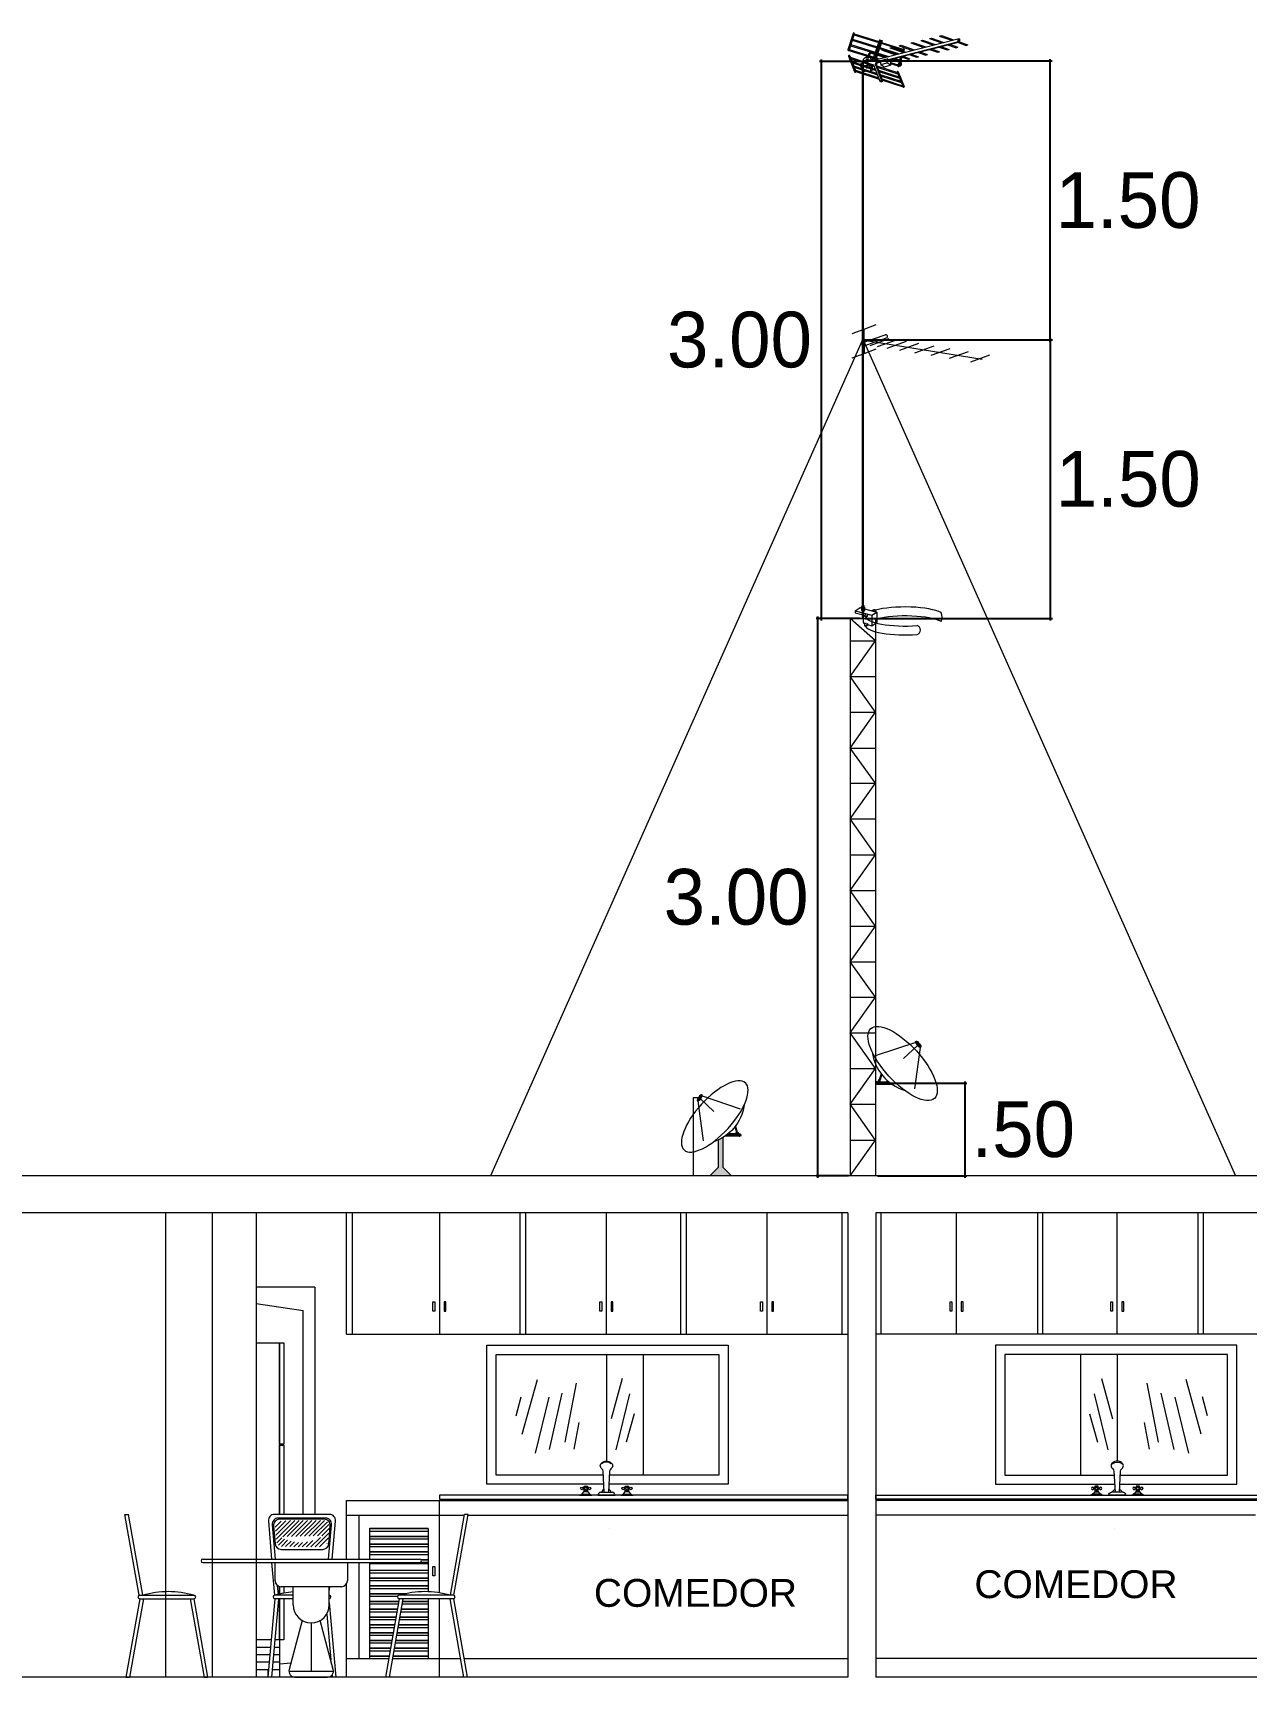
# Model space of a CAD drawing. Header units: metres. Extents: x -2 to 3328848, y -2 to 2725060.
# Drawn here: x 1663798.2 to 1663863.6, y 1363158.7 to 1363247.3 of the extents above; entities that cross this region are included whole.
import ezdxf

# ---------------------------------------------------------------- set-up
doc = ezdxf.new("R2010")
doc.units = ezdxf.units.M
doc.linetypes.add('0', pattern=[0])
doc.layers.get('0').update_dxf_attribs({"color": 253, "lineweight": 0})
doc.layers.get('Defpoints').update_dxf_attribs({"color": 253, "lineweight": 0})
for name, color, linetype, lineweight in [('ICT_EXTERNA', 3, 'Continuous', 0), ('ICT_SUPERIOR', 30, 'Continuous', 0), ('ICT_TEXTS', 210, 'Continuous', 0), ('muebles', 253, 'Continuous', 0), ('NOITHAT', 253, 'Continuous', 0), ('PUERTAS', 253, 'Continuous', 0)]:
    doc.layers.add(name, color=color, linetype=linetype, lineweight=lineweight)
doc.styles.get("Standard").update_dxf_attribs({"font": 'arial.ttf'})
doc.styles.add('style2', font='GOTHIC.TTF')
doc.dimstyles.new('COTA', dxfattribs={"dimscale": 0, "dimtxt": 0.535, "dimasz": 0.1035, "dimexe": 0.1, "dimexo": 0.1, "dimgap": 0.1275, "dimtad": 2, "dimtih": 1, "dimtoh": 1, "dimlfac": 0.1, "dimzin": 4, "dimdsep": 46, "dimtxsty": 'style2', "dimblk1": 'ARCHTICK', "dimblk2": 'ARCHTICK', "dimsah": 1, "dimcen": 0.1, "dimdle": 0.1, "dimclrd": 3, "dimclre": 3, "dimclrt": 3, "dimadec": 0, "dimazin": 0, "dimtfac": 0.2, "dimtofl": 0, "dimtmove": 2, "dimatfit": 3, "dimldrblk": 'ARCHTICK', "dimfxl": 1, "dimtolj": 1, "dimtzin": 0, "dimarcsym": 0})

# ---------------------------------------------------------------- blocks, each defined once
blk = doc.blocks.new('A$C19362E76')
at = {"layer": 'muebles'}
for p, q in [((1350, 2500), (1350, 1846.7)), ((2249.3, 1846.7), (2249.3, 2500)), ((2649.3, 1846.7), (2649.3, 2500)), ((2679.3, 2500), (2679.3, 1846.7)), ((3115, 1846.7), (3115, 2500)), ((3520, 1846.7), (3520, 2500)), ((850, 1846.7), (1814.3, 1846.7)), ((880, 1846.7), (1784.3, 1846.7)), ((1814.3, 1846.7), (2679.3, 1846.7)), ((2679.3, 1846.7), (3550, 1846.7)), ((850, 951.7), (3550, 951.7)), ((850, 635.8), (850, 951.7)), ((1350, 454.4), (1350, 951.7)), ((850, 871.7), (1484.7, 871.7)), ((915, 871.7), (915, 635.8)), ((975, 801.8), (1290, 801.8)), ((975, 800.1), (1290, 800.1)), ((1504.5, 871.7), (3550, 871.7)), ((2263.7, 800), (2263.7, 800)), ((975, 786.9), (1290, 786.9)), ((975, 759.8), (1290, 759.8)), ((975, 758.1), (1290, 758.1)), ((975, 744.9), (1290, 744.9)), ((975, 717.8), (1290, 717.8)), ((975, 716.1), (1290, 716.1)), ((975, 702.9), (1290, 702.9)), ((975, 675.8), (1290, 675.8)), ((975, 674.1), (1290, 674.1)), ((975, 660.9), (1290, 660.9)), ((1249.3, 633.8), (1290, 633.8)), ((1251.1, 632.1), (1290, 632.1)), ((915, 616.3), (915, 100)), ((975, 611.7), (1290, 611.7)), ((975, 576.9), (1290, 576.9)), ((975, 575.2), (1290, 575.2)), ((975, 562.1), (1290, 562.1)), ((975, 534.9), (1290, 534.9)), ((975, 533.2), (1290, 533.2)), ((1250, 618.9), (1290, 618.9)), ((850, 0), (850, 503.1)), ((975, 520.1), (1290, 520.1)), ((975, 492.9), (1290, 492.9)), ((975, 491.2), (1290, 491.2)), ((975, 478.1), (1290, 478.1)), ((975, 450.9), (1173.2, 450.9)), ((975, 449.2), (1164.8, 449.2)), ((975, 436.1), (1124.6, 436.1)), ((975, 408.9), (1130.9, 408.9)), ((975, 407.2), (1130.6, 407.2)), ((975, 394.1), (1128.3, 394.1)), ((975, 366.9), (1123.5, 366.9)), ((975, 365.2), (1123.2, 365.2)), ((1143, 365.2), (1290, 365.2)), ((1143.3, 366.9), (1290, 366.9)), ((1148.1, 394.1), (1290, 394.1)), ((1150.4, 407.2), (1290, 407.2)), ((1150.7, 408.9), (1290, 408.9)), ((1350, 0), (1350, 421.7)), ((975, 352.1), (1120.9, 352.1)), ((975, 324.9), (1116.1, 324.9)), ((975, 323.2), (1115.8, 323.2)), ((975, 310.1), (1113.5, 310.1)), ((975, 282.9), (1108.7, 282.9)), ((975, 281.2), (1108.4, 281.2)), ((975, 268.1), (1106.1, 268.1)), ((1125.9, 268.1), (1290, 268.1)), ((1128.2, 281.2), (1290, 281.2)), ((1128.5, 282.9), (1290, 282.9)), ((1133.3, 310.1), (1290, 310.1)), ((1135.6, 323.2), (1290, 323.2)), ((1135.9, 324.9), (1290, 324.9)), ((1140.7, 352.1), (1290, 352.1)), ((975, 240.9), (1101.3, 240.9)), ((975, 239.2), (1101, 239.2)), ((975, 226.1), (1098.7, 226.1)), ((975, 198.9), (1093.9, 198.9)), ((975, 197.2), (1093.6, 197.2)), ((975, 184.1), (1091.3, 184.1)), ((1111.1, 184.1), (1290, 184.1)), ((1113.4, 197.2), (1290, 197.2)), ((1113.7, 198.9), (1290, 198.9)), ((1118.5, 226.1), (1290, 226.1)), ((1120.8, 239.2), (1290, 239.2)), ((1121.1, 240.9), (1290, 240.9)), ((850, 100), (1076.5, 100)), ((915, 100), (1076.5, 100)), ((975, 156.9), (1086.5, 156.9)), ((975, 155.2), (1086.2, 155.2)), ((975, 142.1), (1083.9, 142.1)), ((975, 114.9), (1079.1, 114.9)), ((975, 113.2), (1078.8, 113.2)), ((975, 100.1), (1076.5, 100.1)), ((1096.2, 100.1), (1290, 100.1)), ((1096.2, 100), (1462.1, 100)), ((1096.2, 100), (1462.1, 100)), ((1098.6, 113.2), (1290, 113.2)), ((1098.9, 114.9), (1290, 114.9)), ((1103.7, 142.1), (1290, 142.1)), ((1106, 155.2), (1290, 155.2)), ((1106.3, 156.9), (1290, 156.9)), ((1481.9, 100), (1815, 100)), ((1481.9, 100), (1785, 100)), ((1815, 100), (3550, 100))]:
    blk.add_line(p, q, dxfattribs=at)
for points in [[(850, 1846.7), (850, 2500)], [(850, 1846.7), (850, 2500)], [(880, 2500), (880, 1846.7)], [(1784.3, 1846.7), (1784.3, 2500)], [(1814.3, 2500), (1814.3, 1846.7)], [(975, 635.8), (975, 801.8)], [(1290, 800.1), (1290, 460.3)], [(975, 632.1), (975, 633.8)], [(975, 100.1), (975, 616.3)], [(1290, 421.7), (1290, 100.1)], [(975, 270.2), (975, 258.6)], [(1290, 161.7), (1290, 150.1)]]:
    blk.add_lwpolyline(points, dxfattribs=at)
for points in [[(1315, 1971.1), (1315, 2021.1), (1325, 2021.1), (1325, 1971.1)], [(1385, 1971.1), (1385, 2021.1), (1375, 2021.1), (1375, 1971.1)], [(2214.3, 1971.1), (2214.3, 2021.1), (2224.3, 2021.1), (2224.3, 1971.1)], [(2284.3, 1971.1), (2284.3, 2021.1), (2274.3, 2021.1), (2274.3, 1971.1)], [(3080, 1971.1), (3080, 2021.1), (3090, 2021.1), (3090, 1971.1)], [(3150, 1971.1), (3150, 2021.1), (3140, 2021.1), (3140, 1971.1)], [(1350, 958.9), (3550, 958.9), (3550, 980.2), (1350, 980.2)], [(1315, 545.2), (1315, 595.2), (1325, 595.2), (1325, 545.2)]]:
    blk.add_lwpolyline(points, close=True, dxfattribs=at)
blk = doc.blocks.new('MBVOI')
at = {"color": 0, "linetype": 'ByBlock'}
for p, q in [((-120, 0), (-65, 0)), ((-110.2, 5), (-74.8, 5)), ((-100, 32.5), (-105, 32.5)), ((-100, 27.5), (-105, 27.5)), ((-82.9, 15), (-102, 15)), ((-85, 32.5), (-80, 32.5)), ((-85, 27.5), (-80, 27.5)), ((-39, 0), (39, 0)), ((-26, 13), (26, 13)), ((65, 0), (120, 0)), ((74.8, 5), (110.2, 5)), ((85, 32.5), (80, 32.5)), ((85, 27.5), (80, 27.5)), ((102.1, 15), (83, 15)), ((100, 32.5), (105, 32.5)), ((100, 27.5), (105, 27.5))]:
    blk.add_line(p, q, dxfattribs=at)
blk.add_lwpolyline([(-10, 13), (-14.7, 107.9, 0.144294), (-19.8, 118.2, -0.095047), (-25.2, 124.5, -0.130978), (-27.3, 132.3, -0.130978), (-25.2, 140.1, -0.106552), (-19, 147, -0.083871), (-10.5, 151.2, -0.072763), (0, 152.7, -0.072763), (10.5, 151.2, -0.083871), (19, 147, -0.106552), (25.2, 140.1, -0.130978), (27.3, 132.3, -0.130978), (25.2, 124.5, -0.095047), (19.8, 118.2, 0.144294), (14.7, 107.9), (10, 13)], format="xyb", dxfattribs=at)
for points in [[(-100, 20), (-100, 40), (-85, 40), (-85, 20)], [(85, 20), (85, 40), (100, 40), (100, 20)]]:
    blk.add_lwpolyline(points, close=True, dxfattribs=at)
for centre in [(-110, 30), (-92.5, 30), (-75, 30), (75, 30), (92.5, 30), (110, 30)]:
    blk.add_circle(centre, 5.59, dxfattribs=at)
for centre, radius, start, end in [((-0.3, 111.2), 36.3, 54.47341, 125.52659), ((-127.5, 27.5), 28.5, 285.2551, 344.7449), ((-57.5, 27.5), 28.5, 195.25512, 254.74488), ((-20.7, -5.3), 19.1, 106.1502, 163.8498), ((-6.3, 13.4), 13.7, 108.53952, 181.76494), ((6.3, 13.4), 13.7, 358.23506, 71.46048), ((20.7, -5.3), 19.1, 16.1502, 73.8498), ((57.5, 27.5), 28.5, 285.2551, 344.7449), ((127.5, 27.5), 28.5, 195.25512, 254.74488)]:
    blk.add_arc(centre, radius, start, end, dxfattribs=at)
blk = doc.blocks.new('12')
at = {"color": 0}
for p, q in [((195.106, 174.494), (195.137, 174.494)), ((195.224, 173.823), (195.106, 174.494)), ((195.255, 173.824), (195.137, 174.494)), ((196.806, 174.494), (196.348, 174.494)), ((196.773, 174.464), (196.38, 174.464)), ((197.809, 173.824), (197.927, 174.494)), ((197.839, 173.823), (197.958, 174.494)), ((197.958, 174.494), (197.927, 174.494)), ((196.298, 174.439), (196.325, 174.124)), ((196.331, 174.409), (196.355, 174.124)), ((196.337, 174.339), (196.347, 174.339)), ((196.341, 174.399), (196.355, 174.249)), ((196.355, 174.389), (196.404, 174.438)), ((196.357, 174.356), (196.443, 174.441)), ((196.36, 174.323), (196.481, 174.444)), ((196.362, 174.29), (196.518, 174.445)), ((196.762, 174.454), (196.391, 174.454)), ((196.417, 174.309), (196.553, 174.445)), ((196.453, 174.31), (196.588, 174.445)), ((196.489, 174.311), (196.624, 174.445)), ((196.526, 174.312), (196.659, 174.445)), ((196.562, 174.313), (196.694, 174.445)), ((196.598, 174.314), (196.73, 174.445)), ((196.634, 174.315), (196.765, 174.445)), ((196.671, 174.316), (196.789, 174.433)), ((196.686, 174.225), (196.801, 174.339)), ((196.707, 174.317), (196.801, 174.411)), ((196.743, 174.317), (196.805, 174.379)), ((196.798, 174.124), (196.823, 174.409)), ((196.799, 174.249), (196.812, 174.399)), ((196.807, 174.339), (196.817, 174.339)), ((196.828, 174.124), (196.855, 174.439)), ((196.339, 174.309), (196.349, 174.309)), ((196.367, 174.259), (196.409, 174.301)), ((196.382, 174.239), (196.433, 174.29)), ((196.404, 174.204), (196.749, 174.204)), ((196.407, 174.228), (196.458, 174.28)), ((196.441, 174.227), (196.486, 174.272)), ((196.476, 174.227), (196.515, 174.266)), ((196.51, 174.226), (196.547, 174.262)), ((196.545, 174.225), (196.582, 174.262)), ((196.579, 174.224), (196.622, 174.266)), ((196.614, 174.224), (196.668, 174.277)), ((196.65, 174.224), (196.73, 174.304)), ((196.722, 174.226), (196.794, 174.297)), ((196.784, 174.252), (196.787, 174.255)), ((196.804, 174.309), (196.814, 174.309)), ((195.754, 174.124), (197.554, 174.124)), ((195.754, 174.094), (197.554, 174.094)), ((196.352, 173.824), (196.328, 174.094)), ((196.354, 173.944), (196.354, 174.094)), ((196.954, 174.094), (196.954, 173.944)), ((195.23, 173.794), (195.115, 173.144)), ((195.26, 173.794), (195.145, 173.144)), ((195.23, 173.824), (195.68, 173.824)), ((195.23, 173.794), (195.68, 173.794)), ((195.649, 173.794), (195.764, 173.144)), ((195.68, 173.794), (195.794, 173.144)), ((196.352, 173.794), (196.295, 173.144)), ((196.382, 173.794), (196.325, 173.144)), ((196.504, 173.824), (196.352, 173.824)), ((196.504, 173.794), (196.352, 173.794)), ((196.381, 173.831), (196.375, 173.903)), ((196.904, 173.894), (196.404, 173.894)), ((196.504, 173.744), (196.504, 173.894)), ((196.804, 173.853), (196.808, 173.894)), ((196.804, 173.744), (196.804, 173.894)), ((197.384, 173.794), (197.27, 173.144)), ((197.415, 173.794), (197.3, 173.144)), ((197.834, 173.824), (197.384, 173.824)), ((197.834, 173.794), (197.384, 173.794)), ((197.804, 173.794), (197.919, 173.144)), ((197.834, 173.794), (197.949, 173.144)), ((196.783, 173.666), (196.816, 173.288)), ((196.804, 173.764), (196.858, 173.144)), ((196.58, 173.613), (196.471, 173.206)), ((196.654, 173.594), (196.654, 173.194)), ((196.837, 173.206), (196.729, 173.613)), ((195.115, 173.144), (195.145, 173.144)), ((195.764, 173.144), (195.794, 173.144)), ((196.325, 173.144), (196.295, 173.144)), ((196.468, 173.194), (196.841, 173.194)), ((196.519, 173.144), (196.789, 173.144)), ((196.827, 173.161), (196.828, 173.144)), ((196.858, 173.144), (196.828, 173.144)), ((197.3, 173.144), (197.27, 173.144)), ((197.949, 173.144), (197.919, 173.144))]:
    blk.add_line(p, q, dxfattribs=at)
for centre, radius, start, end in [((196.348, 174.444), 0.05, 90, 185), ((196.38, 174.414), 0.05, 90, 185), ((196.773, 174.414), 0.05, 355, 90), ((196.806, 174.444), 0.05, 355, 90), ((196.391, 174.404), 0.05, 90, 185), ((196.762, 174.404), 0.05, 355, 90), ((196.404, 174.254), 0.05, 185, 270), ((196.749, 174.254), 0.05, 270, 355), ((195.754, 174.109), 0.015, 90, 270), ((197.554, 174.109), 0.015, 270, 90), ((196.404, 173.944), 0.05, 180, 270), ((196.904, 173.944), 0.05, 270, 0), ((195.23, 173.809), 0.015, 90, 270), ((195.467, 173.089), 0.764, 73.8673, 106.1327), ((195.68, 173.809), 0.015, 270, 90), ((196.352, 173.809), 0.015, 90, 270), ((196.577, 172.995), 0.859, 94.8363, 105.1893), ((196.802, 173.809), 0.015, 270, 90), ((197.384, 173.809), 0.015, 90, 270), ((197.597, 173.089), 0.764, 73.8673, 106.1327), ((197.834, 173.809), 0.015, 270, 90), ((196.654, 173.744), 0.15, 180, 0), ((196.519, 173.194), 0.05, 165.0686, 270), ((196.789, 173.194), 0.05, 270, 14.9314)]:
    blk.add_arc(centre, radius, start, end, dxfattribs=at)
blk = doc.blocks.new('Antena SAT')
h = blk.add_hatch(color=256)
edge = h.paths.add_edge_path()
edge.add_ellipse((-0.183, 2.135), major_axis=(0.0628, -0.0838), ratio=0.336361, start_angle=0, end_angle=360)
h = blk.add_hatch(color=256)
edge = h.paths.add_edge_path()
edge.add_ellipse((-1.21, 1.186), major_axis=(0.0276, 0), ratio=0.510354, start_angle=405.3756, end_angle=450, ccw=False)
edge.add_line((-1.19, 1.196), (-1.145, 1.34))
edge.add_arc((-0.171, 2.104), 1.238, 216.9828, 218.0978, ccw=False)
edge.add_line((-1.16, 1.359), (-1.21, 1.2))
h = blk.add_hatch(color=256)
edge = h.paths.add_edge_path()
edge.add_arc((-0.171, 2.104), 1.238, 227.6614, 235.6081, ccw=False)
edge.add_line((-1.005, 1.189), (-1.005, 1.174))
edge.add_arc((-1.03, 1.174), 0.025, 270, 360, ccw=False)
edge.add_line((-1.03, 1.149), (-1.168, 1.149))
edge.add_arc((-1.168, 1.174), 0.025, 180, 270, ccw=False)
edge.add_line((-1.193, 1.174), (-1.193, 1.175))
edge.add_ellipse((-1.21, 1.186), major_axis=(0.0276, 0), ratio=0.510354, start_angle=306.4236, end_angle=584.0489)
edge.add_line((-1.23, 1.176), (-1.23, 1.174))
edge.add_arc((-1.255, 1.174), 0.025, 270, 360, ccw=False)
edge.add_line((-1.255, 1.149), (-1.267, 1.149))
edge.add_line((-1.267, 1.149), (-1.285, 1.149))
edge.add_arc((-1.285, 1.124), 0.025, 90, 180)
edge.add_line((-1.31, 1.124), (-1.31, 1.107))
edge.add_arc((-1.285, 1.107), 0.025, 180, 270)
edge.add_line((-1.285, 1.082), (-1.267, 1.082))
edge.add_line((-1.267, 1.082), (-0.87, 1.082))
blk.add_hatch(color=256).paths.add_polyline_path([(-0.812, 0.238), (-1.05, 0), (-0.459, 0), (-0.697, 0.238), (-0.697, 0.983, -0.026441), (-0.812, 1.045)])
for p, q in [((-0.249, 2.187), (-1.292, 1.839)), ((-0.205, 2.106), (-0.568, 1.764)), ((-0.135, 2.05), (-0.281, 0.962)), ((-0.183, 2.135), (0, 2.135)), ((0, 2.135), (0, 0)), ((-1.16, 1.359), (-1.21, 1.2)), ((-1.31, 1.124), (-1.31, 1.107)), ((-1.267, 1.149), (-1.285, 1.149)), ((-1.267, 1.082), (-1.285, 1.082)), ((-1.267, 1.149), (-1.255, 1.149)), ((-1.267, 1.082), (-0.87, 1.082)), ((-1.23, 1.177), (-1.23, 1.174)), ((-1.193, 1.175), (-1.193, 1.174)), ((-1.145, 1.34), (-1.19, 1.196)), ((-1.168, 1.149), (-1.03, 1.149)), ((-1.005, 1.174), (-1.005, 1.189)), ((-0.812, 1.045), (-0.812, 0.238)), ((-0.697, 0.238), (-0.697, 0.983)), ((-0.812, 0.238), (-1.05, 0)), ((-1.05, 0), (-0.459, 0)), ((-0.697, 0.238), (-0.459, 0))]:
    blk.add_line(p, q)
for centre, radius, start, end in [((-0.171, 2.104), 1.238, 187.9221, 252.1423), ((-1.285, 1.124), 0.025, 90, 180), ((-1.285, 1.107), 0.025, 180, 270), ((-1.255, 1.174), 0.025, 270, 0), ((-1.168, 1.174), 0.025, 180, 270), ((-1.03, 1.174), 0.025, 270, 360)]:
    blk.add_arc(centre, radius, start, end)
for centre, major_axis, ratio in [((-0.595, 1.628), (0.839, -0.92), 0.394536), ((-0.183, 2.135), (0.0628, -0.0838), 0.336361)]:
    blk.add_ellipse(centre, major_axis=major_axis, ratio=ratio)
blk.add_ellipse((-1.21, 1.186), major_axis=(0.0276, 0), ratio=0.510354, start_param=5.3481, end_param=10.193577)
blk = doc.blocks.new('PARABOLICA MASTIL')
h = blk.add_hatch(color=256)
edge = h.paths.add_edge_path()
edge.add_ellipse((-0.183, 2.135), major_axis=(0.0628, -0.0838), ratio=0.336361, start_angle=0, end_angle=360)
h = blk.add_hatch(color=256)
edge = h.paths.add_edge_path()
edge.add_ellipse((-1.21, 1.186), major_axis=(0.0276, 0), ratio=0.510354, start_angle=405.3756, end_angle=450, ccw=False)
edge.add_line((-1.19, 1.196), (-1.145, 1.34))
edge.add_arc((-0.171, 2.104), 1.238, 216.9828, 218.0978, ccw=False)
edge.add_line((-1.16, 1.359), (-1.21, 1.2))
h = blk.add_hatch(color=256)
edge = h.paths.add_edge_path()
edge.add_arc((-0.171, 2.104), 1.238, 227.6614, 235.6081, ccw=False)
edge.add_line((-1.005, 1.189), (-1.005, 1.174))
edge.add_arc((-1.03, 1.174), 0.025, 270, 360, ccw=False)
edge.add_line((-1.03, 1.149), (-1.168, 1.149))
edge.add_arc((-1.168, 1.174), 0.025, 180, 270, ccw=False)
edge.add_line((-1.193, 1.174), (-1.193, 1.175))
edge.add_ellipse((-1.21, 1.186), major_axis=(0.0276, 0), ratio=0.510354, start_angle=306.4236, end_angle=584.0489)
edge.add_line((-1.23, 1.176), (-1.23, 1.174))
edge.add_arc((-1.255, 1.174), 0.025, 270, 360, ccw=False)
edge.add_line((-1.255, 1.149), (-1.267, 1.149))
edge.add_line((-1.267, 1.149), (-1.285, 1.149))
edge.add_arc((-1.285, 1.124), 0.025, 90, 180)
edge.add_line((-1.31, 1.124), (-1.31, 1.107))
edge.add_arc((-1.285, 1.107), 0.025, 180, 270)
edge.add_line((-1.285, 1.082), (-1.267, 1.082))
edge.add_line((-1.267, 1.082), (-0.87, 1.082))
for p, q in [((-0.249, 2.187), (-1.292, 1.839)), ((-0.205, 2.106), (-0.568, 1.764)), ((-0.135, 2.05), (-0.281, 0.962)), ((-1.16, 1.359), (-1.21, 1.2)), ((-1.145, 1.34), (-1.19, 1.196)), ((-1.31, 1.124), (-1.31, 1.107)), ((-1.267, 1.149), (-1.285, 1.149)), ((-1.267, 1.082), (-1.285, 1.082)), ((-1.267, 1.149), (-1.255, 1.149)), ((-1.267, 1.082), (-0.87, 1.082)), ((-1.23, 1.177), (-1.23, 1.174)), ((-1.193, 1.175), (-1.193, 1.174)), ((-1.168, 1.149), (-1.03, 1.149)), ((-1.005, 1.174), (-1.005, 1.189))]:
    blk.add_line(p, q)
for centre, radius, start, end in [((-0.171, 2.104), 1.238, 187.9221, 252.1423), ((-1.285, 1.124), 0.025, 90, 180), ((-1.285, 1.107), 0.025, 180, 270), ((-1.255, 1.174), 0.025, 270, 0), ((-1.168, 1.174), 0.025, 180, 270), ((-1.03, 1.174), 0.025, 270, 360)]:
    blk.add_arc(centre, radius, start, end)
for centre, major_axis, ratio in [((-0.595, 1.628), (0.839, -0.92), 0.394536), ((-0.183, 2.135), (0.0628, -0.0838), 0.336361)]:
    blk.add_ellipse(centre, major_axis=major_axis, ratio=ratio)
blk.add_ellipse((-1.21, 1.186), major_axis=(0.0276, 0), ratio=0.510354, start_param=5.3481, end_param=10.193577)
blk = doc.blocks.new('_ArchTick')
at = {"color": 0, "const_width": 0.15}
blk.add_lwpolyline([(-0.5, -0.5), (0.5, 0.5)], dxfattribs=at)
blk = doc.blocks.new('*D170')
at = {"layer": 'Defpoints', "color": 0, "transparency": 16777216}
for p in [(1663843.596, 1363190.732), (1663848.42, 1363190.732), (1663843.596, 1363185.749)]:
    blk.add_point(p, dxfattribs=at)
at = {"layer": 'ICT_TEXTS', "color": 3, "lineweight": -2, "transparency": 16777216}
for p, q in [((1663843.696, 1363190.732), (1663848.52, 1363190.732)), ((1663848.42, 1363185.649), (1663848.42, 1363190.832)), ((1663843.696, 1363185.749), (1663848.52, 1363185.749))]:
    blk.add_line(p, q, dxfattribs=at)
at = {"layer": 'ICT_TEXTS', "color": 3, "lineweight": -2, "transparency": 16777216, "xscale": 0.1035, "yscale": 0.1035, "zscale": 0.1035}
for p, rotation in [((1663848.42, 1363190.732), 90), ((1663848.42, 1363185.749), 270)]:
    blk.add_blockref('_ArchTick', p, dxfattribs=dict(at, rotation=rotation))
at = {"layer": 'ICT_TEXTS', "color": 3, "transparency": 16777216, "insert": (1663851.555, 1363188.24), "char_height": 3, "attachment_point": 5, "style": 'style2'}
blk.add_mtext('\\A1;.50', dxfattribs=at)
blk = doc.blocks.new('*D171')
at = {"layer": 'Defpoints', "color": 0, "transparency": 16777216}
for p in [(1663840.498, 1363215.766), (1663842.239, 1363215.766), (1663842.239, 1363185.749)]:
    blk.add_point(p, dxfattribs=at)
at = {"layer": 'ICT_TEXTS', "color": 3, "lineweight": -2, "transparency": 16777216}
for p, q in [((1663842.139, 1363215.766), (1663840.398, 1363215.766)), ((1663840.498, 1363185.649), (1663840.498, 1363215.866)), ((1663842.139, 1363185.749), (1663840.398, 1363185.749))]:
    blk.add_line(p, q, dxfattribs=at)
at = {"layer": 'ICT_TEXTS', "color": 3, "lineweight": -2, "transparency": 16777216, "xscale": 0.1035, "yscale": 0.1035, "zscale": 0.1035}
for p, rotation in [((1663840.498, 1363215.766), 90), ((1663840.498, 1363185.749), 270)]:
    blk.add_blockref('_ArchTick', p, dxfattribs=dict(at, rotation=rotation))
at = {"layer": 'ICT_TEXTS', "color": 3, "transparency": 16777216, "insert": (1663836.088, 1363200.757), "char_height": 3, "attachment_point": 5, "style": 'style2'}
blk.add_mtext('\\A1;3.00', dxfattribs=at)
blk = doc.blocks.new('*D172')
at = {"layer": 'Defpoints', "color": 0, "transparency": 16777216}
for p in [(1663840.68, 1363245.775), (1663842.895, 1363245.775), (1663842.895, 1363215.766)]:
    blk.add_point(p, dxfattribs=at)
at = {"layer": 'ICT_TEXTS', "color": 3, "lineweight": -2, "transparency": 16777216}
for p, q in [((1663842.795, 1363245.775), (1663840.58, 1363245.775)), ((1663840.68, 1363215.666), (1663840.68, 1363245.875)), ((1663842.795, 1363215.766), (1663840.58, 1363215.766))]:
    blk.add_line(p, q, dxfattribs=at)
at = {"layer": 'ICT_TEXTS', "color": 3, "lineweight": -2, "transparency": 16777216, "xscale": 0.1035, "yscale": 0.1035, "zscale": 0.1035}
for p, rotation in [((1663840.68, 1363245.775), 90), ((1663840.68, 1363215.766), 270)]:
    blk.add_blockref('_ArchTick', p, dxfattribs=dict(at, rotation=rotation))
at = {"layer": 'ICT_TEXTS', "color": 3, "transparency": 16777216, "insert": (1663836.27, 1363230.77), "char_height": 3, "attachment_point": 5, "style": 'style2'}
blk.add_mtext('\\A1;3.00', dxfattribs=at)
blk = doc.blocks.new('FM')
for p, q in [((-0.391, 1.412), (-0.261, 1.497)), ((-0.391, 1.412), (-0.391, 1.359)), ((-0.391, 1.412), (0.052, 1.291)), ((-0.391, 1.359), (-0.176, 1.3)), ((-0.261, 1.497), (-0.225, 1.487)), ((-0.225, 1.462), (-0.225, 1.521)), ((-0.225, 1.462), (-0.225, 1.425)), ((-0.142, 1.521), (-0.142, 1.425)), ((-0.142, 1.464), (0.182, 1.375)), ((-0.061, 1.322), (-0.061, 1.296)), ((0.052, 1.291), (0.182, 1.375)), ((0.155, 1.41), (0.121, 1.441)), ((0.155, 1.41), (0.155, 1.383)), ((0.182, 1.375), (0.182, 1.097)), ((-0.176, 1.3), (-0.176, 1.113)), ((-0.146, 1.033), (-0.146, 1.008)), ((-0.146, 1.033), (-0.089, 1.02)), ((-0.146, 1.008), (-0.089, 0.995)), ((-0.142, 1.284), (-0.085, 1.272)), ((-0.142, 1.284), (-0.142, 1.259)), ((-0.142, 1.259), (-0.085, 1.247)), ((-0.142, 1.065), (-0.142, 1.049)), ((-0.139, 1.065), (-0.133, 1.063)), ((-0.089, 1.02), (-0.089, 0.995)), ((-0.085, 1.272), (-0.085, 1.247)), ((-0.065, 1.07), (-0.065, 1.045)), ((-0.065, 1.044), (0.052, 1.012)), ((0.052, 1.291), (0.052, 1.012)), ((0.052, 1.012), (0.182, 1.097))]:
    blk.add_line(p, q)
for centre, radius, start, end in [((-0.183, 1.507), 0.044, 18.8586, 161.1414), ((-0.183, 1.532), 0.043, 194.5554, 345.4446), ((-0.183, 1.436), 0.043, 194.5554, 345.4446), ((-0.088, 1.279), 0.0543, 102.0937, 174.7758), ((-0.013, 1.268), 0.0722, 131.4156, 176.872), ((0.208, 1.07), 0.381, 103.1473, 115.682), ((0.302, 0.746), 0.68, 102.503, 106.9655), ((1.687, 1.244), 0.233, 329.2759, 30.7241), ((-0.126, 1.113), 0.05, 180, 254.7107), ((-0.092, 1.028), 0.0543, 102.0937, 174.7758), ((-0.017, 1.016), 0.0722, 131.4156, 176.872), ((0.027, 0.969), 0.119, 140.363, 167.2134), ((0.03, 1.22), 0.119, 140.363, 167.2134), ((1.218, 0.9), 0.124, 286.0084, 73.9916)]:
    blk.add_arc(centre, radius, start, end)
for centre, start_param, end_param in [((0.93, 1.26), 3.560036, 5.568987), ((0.93, 1.26), 6.258143, 8.166355), ((0.93, 1.022), 6.313006, 8.166355), ((0.93, 1.022), 3.560036, 5.507491)]:
    blk.add_ellipse(centre, major_axis=(-1.048, 0), ratio=0.241499, start_param=start_param, end_param=end_param)
blk = doc.blocks.new('VHF')
for p, q in [((-0.956, 1.541), (-0.456, 1.723)), ((-0.506, 1.164), (0.413, 1.484)), ((-0.456, 1.723), (0.043, 1.904)), ((-0.456, 1.27), (-0.456, 1.723)), ((0, 1.196), (0.458, 1.355)), ((-0.956, 0.542), (-0.456, 0.723)), ((-0.462, 1.036), (0, 1.196)), ((-0.456, 1.27), (4.392, 0.482)), ((-0.456, 1.27), (-0.456, 0.723)), ((-0.456, 0.723), (0.043, 0.905)), ((-0.214, 1.05), (0.57, 1.335)), ((0.091, 1), (0.876, 1.285)), ((0.494, 0.935), (1.279, 1.22)), ((1.013, 0.85), (1.798, 1.135)), ((1.632, 0.75), (2.416, 1.035)), ((2.293, 0.642), (3.078, 0.927)), ((3.052, 0.519), (3.837, 0.804)), ((3.924, 0.377), (4.709, 0.662))]:
    blk.add_line(p, q)
for centre, start, end in [((0.435, 1.42), 289.16492, 109.16492), ((-0.484, 1.1), 109.16492, 289.16492)]:
    blk.add_arc(centre, 0.068, start, end)
blk = doc.blocks.new('TDT')
for points in [[(-0.913, 2.329, 1), (-0.946, 2.339), (-1.098, 1.863, 1), (-1.065, 1.853)], [(2.1, 2.098), (2.153, 2.098), (2.153, 2.185), (2.1, 2.185)], [(-0.906, 1.225, 1), (-0.871, 1.239), (-1.046, 1.689, 1), (-1.081, 1.675)], [(-0.125, 0.972), (-0.166, 0.954), (-0.127, 0.933), (-0.087, 0.951)], [(0.361, 1.218, 1), (0.331, 1.206), (0.503, 0.781, 1), (0.534, 0.794)]]:
    blk.add_hatch(color=256).paths.add_polyline_path(points)
h = blk.add_hatch(color=256)
h.paths.add_polyline_path([(0.538, 1.867, 1), (0.504, 1.878), (0.486, 1.822), (0.52, 1.81)])
h.paths.add_polyline_path([(0.509, 1.776), (0.511, 1.781), (0.477, 1.793), (0.468, 1.765)])
h.paths.add_polyline_path([(0.396, 1.539), (0.411, 1.534, -0.069075), (0.429, 1.526), (0.432, 1.535), (0.469, 1.651), (0.446, 1.659), (0.433, 1.656)])
h.paths.add_polyline_path([(0.42, 1.497, 0.111261), (0.402, 1.507), (0.387, 1.511), (0.359, 1.423), (0.375, 1.418, 0.107454), (0.394, 1.417)])
h.paths.add_polyline_path([(0.367, 1.394), (0.352, 1.398, 0.90761), (0.386, 1.39, -0.065285)])
for p, q in [((-0.946, 2.339), (-1.098, 1.863)), ((-0.913, 2.329), (-1.065, 1.853)), ((-1.023, 1.982), (-0.312, 1.76)), ((-1.013, 2.013), (-0.302, 1.791)), ((-0.972, 2.143), (-0.257, 1.919)), ((-0.963, 2.171), (-0.248, 1.947)), ((-0.923, 2.297), (-0.204, 2.072)), ((-0.914, 2.326), (-0.195, 2.101)), ((-0.569, 1.499), (2.1, 2.185)), ((-0.176, 2.155), (-0.313, 1.759)), ((-0.138, 2.142), (-0.274, 1.747)), ((-0.104, 2.13), (-0.239, 1.736)), ((-0.176, 2.155), (-0.138, 2.142)), ((-0.175, 1.924), (0.394, 1.746)), ((-0.138, 2.142), (-0.104, 2.13)), ((-0.131, 2.05), (0.496, 1.853)), ((-0.122, 2.078), (0.505, 1.882)), ((0.07, 1.576), (2.121, 2.103)), ((0.083, 1.566), (2.153, 2.098)), ((0.124, 1.917), (0.178, 1.93)), ((0.124, 1.917), (0.519, 1.779)), ((0.178, 1.93), (0.571, 1.792)), ((0.393, 1.981), (0.447, 1.994)), ((0.393, 1.981), (0.78, 1.845)), ((0.447, 1.994), (0.832, 1.859)), ((0.735, 2.063), (0.789, 2.076)), ((0.735, 2.063), (1.112, 1.931)), ((0.789, 2.076), (1.164, 1.944)), ((1.018, 2.131), (1.072, 2.143)), ((1.018, 2.131), (1.387, 2.001)), ((1.072, 2.143), (1.439, 2.015)), ((1.274, 2.192), (1.328, 2.205)), ((1.274, 2.192), (1.635, 2.065)), ((1.328, 2.205), (1.687, 2.079)), ((1.552, 1.943), (1.79, 1.86)), ((1.565, 2.261), (1.619, 2.274)), ((1.565, 2.261), (1.917, 2.138)), ((1.604, 1.957), (1.844, 1.873)), ((1.619, 2.274), (1.97, 2.151)), ((1.8, 2.007), (2.046, 1.921)), ((1.852, 2.021), (2.099, 1.934)), ((2.046, 1.921), (2.099, 1.934)), ((2.083, 2.08), (2.337, 1.991)), ((2.1, 2.185), (2.153, 2.185)), ((2.1, 2.185), (2.1, 2.098)), ((2.1, 2.098), (2.153, 2.098)), ((2.135, 2.093), (2.391, 2.003)), ((2.153, 2.098), (2.153, 2.185)), ((2.337, 1.991), (2.391, 2.003)), ((-1.081, 1.675), (-0.906, 1.225)), ((-1.07, 1.845), (-0.471, 1.657)), ((-1.059, 1.87), (-0.498, 1.695)), ((-1.046, 1.689), (-0.871, 1.239)), ((-1.031, 1.65), (-0.35, 1.427)), ((-1.017, 1.613), (-0.336, 1.39)), ((-0.982, 1.525), (-0.302, 1.302)), ((-0.967, 1.485), (-0.286, 1.262)), ((-0.74, 1.455), (-0.625, 1.485)), ((-0.74, 1.455), (-0.738, 1.445)), ((-0.651, 1.526), (-0.651, 1.568)), ((-0.651, 1.478), (-0.651, 1.493)), ((-0.637, 1.603), (-0.62, 1.62)), ((-0.607, 1.402), (-0.476, 1.436)), ((-0.587, 1.505), (-0.587, 1.538)), ((-0.585, 1.635), (-0.48, 1.638)), ((-0.584, 1.637), (-0.504, 1.668)), ((-0.537, 1.588), (-0.519, 1.588)), ((-0.469, 1.538), (-0.469, 1.525)), ((-0.461, 1.683), (-0.187, 1.597)), ((-0.45, 1.647), (-0.243, 1.583)), ((-0.442, 1.672), (-0.195, 1.595)), ((-0.429, 1.588), (-0.429, 1.535)), ((-0.415, 1.76), (-0.024, 1.639)), ((-0.406, 1.788), (0.029, 1.653)), ((-0.361, 1.619), (-0.386, 1.546)), ((-0.38, 1.564), (-0.38, 1.625)), ((-0.322, 1.731), (-0.352, 1.644)), ((-0.322, 1.607), (-0.339, 1.558)), ((-0.283, 1.719), (-0.314, 1.632)), ((-0.288, 1.597), (-0.297, 1.569)), ((-0.249, 1.709), (-0.279, 1.621)), ((-0.267, 1.49), (-0.14, 1.522)), ((-0.235, 1.484), (-0.14, 1.509)), ((-0.228, 1.768), (0.09, 1.668)), ((-0.184, 1.896), (-0.088, 1.866)), ((-0.14, 1.548), (0.043, 1.595)), ((-0.14, 1.441), (-0.14, 1.548)), ((-0.14, 1.436), (0.043, 1.483)), ((-0.14, 1.441), (-0.14, 1.436)), ((-0.14, 1.436), (-0.043, 1.365)), ((-0.121, 1.858), (-0.067, 1.871)), ((-0.121, 1.858), (0.281, 1.717)), ((-0.067, 1.871), (0.333, 1.731)), ((0.14, 1.525), (0.043, 1.595)), ((0.043, 1.521), (0.043, 1.595)), ((0.043, 1.494), (0.043, 1.521)), ((0.043, 1.483), (0.043, 1.494)), ((0.14, 1.412), (0.043, 1.483)), ((0.14, 1.525), (0.14, 1.412)), ((0.14, 1.495), (0.36, 1.426)), ((0.14, 1.491), (0.375, 1.418)), ((0.14, 1.464), (0.367, 1.394)), ((0.153, 1.584), (0.402, 1.507)), ((0.207, 1.598), (0.411, 1.534)), ((0.24, 1.763), (0.339, 1.732)), ((0.24, 1.763), (0.333, 1.731)), ((0.267, 1.613), (0.406, 1.57)), ((0.387, 1.511), (0.359, 1.423)), ((0.42, 1.497), (0.394, 1.417)), ((0.433, 1.656), (0.396, 1.539)), ((0.469, 1.651), (0.429, 1.526)), ((0.432, 1.535), (0.429, 1.526)), ((0.446, 1.659), (0.651, 1.588)), ((0.477, 1.793), (0.468, 1.765)), ((0.504, 1.878), (0.486, 1.822)), ((0.499, 1.673), (0.705, 1.6)), ((0.511, 1.781), (0.509, 1.776)), ((0.538, 1.867), (0.52, 1.81)), ((0.651, 1.588), (0.705, 1.6)), ((0.684, 1.721), (0.896, 1.646)), ((0.737, 1.734), (0.95, 1.659)), ((0.896, 1.646), (0.95, 1.659)), ((0.945, 1.787), (1.165, 1.71)), ((0.997, 1.801), (1.219, 1.723)), ((1.165, 1.71), (1.219, 1.723)), ((1.277, 1.873), (1.507, 1.792)), ((1.329, 1.886), (1.561, 1.805)), ((1.507, 1.792), (1.561, 1.805)), ((1.79, 1.86), (1.844, 1.873)), ((-0.932, 1.395), (-0.251, 1.173)), ((-0.918, 1.358), (-0.236, 1.135)), ((-0.882, 1.267), (-0.201, 1.044)), ((-0.87, 1.231), (-0.186, 1.007)), ((-0.728, 1.407), (-0.72, 1.374)), ((-0.72, 1.374), (-0.667, 1.387)), ((-0.72, 1.374), (-0.716, 1.361)), ((-0.716, 1.361), (-0.644, 1.379)), ((-0.651, 1.303), (-0.651, 1.378)), ((-0.543, 1.236), (-0.601, 1.236)), ((-0.587, 1.396), (-0.587, 1.408)), ((-0.584, 1.395), (-0.453, 1.428)), ((-0.519, 1.336), (-0.537, 1.336)), ((-0.469, 1.434), (-0.469, 1.386)), ((-0.458, 1.24), (-0.411, 1.259)), ((-0.429, 1.421), (-0.429, 1.344)), ((-0.429, 1.309), (-0.429, 1.286)), ((-0.38, 1.328), (-0.38, 1.405)), ((-0.35, 1.427), (-0.166, 0.954)), ((-0.301, 1.423), (-0.124, 0.97)), ((-0.269, 1.418), (-0.087, 0.951)), ((-0.261, 1.398), (0.344, 1.2)), ((-0.247, 1.361), (0.347, 1.167)), ((-0.212, 1.273), (0.383, 1.078)), ((-0.197, 1.233), (0.399, 1.038)), ((-0.166, 0.954), (-0.125, 0.972)), ((-0.162, 1.143), (0.436, 0.948)), ((-0.147, 1.106), (0.451, 0.911)), ((-0.125, 0.972), (-0.087, 0.951)), ((-0.112, 1.015), (0.488, 0.819)), ((-0.097, 0.978), (0.503, 0.781)), ((-0.043, 1.365), (0.14, 1.412)), ((0.331, 1.206), (0.503, 0.781)), ((0.361, 1.218), (0.534, 0.794)), ((-0.166, 0.954), (-0.127, 0.933)), ((-0.127, 0.933), (-0.087, 0.951))]:
    blk.add_line(p, q)
for centre, radius, start, end in [((-0.929, 2.334), 0.0173, 342.3385, 162.3385), ((-1.081, 1.858), 0.0173, 162.3385, 342.3385), ((-1.063, 1.682), 0.0188, 21.2505, 201.2505), ((-0.601, 1.568), 0.05, 136.1496, 180), ((-0.584, 1.585), 0.05, 91.218, 136.1496), ((-0.537, 1.538), 0.05, 90, 180), ((-0.519, 1.538), 0.05, 0, 90), ((-0.428, 1.717), 0.0738, 72.7696, 252.7696), ((-0.479, 1.588), 0.05, 0, 91.218), ((-0.428, 1.716), 0.0463, 72.7696, 252.7696), ((-0.255, 1.441), 0.05, 104.4051, 201.3245), ((-0.222, 1.436), 0.05, 104.4051, 201.3245), ((0.389, 1.464), 0.0738, 252.7696, 72.7696), ((0.388, 1.463), 0.0463, 252.7696, 72.7696), ((0.521, 1.872), 0.0178, 342.3385, 162.3385), ((-0.888, 1.232), 0.0188, 201.2505, 21.2505), ((-0.601, 1.286), 0.05, 197.9897, 270), ((-0.537, 1.386), 0.05, 213.7339, 270), ((-0.519, 1.386), 0.05, 270, 277.6741), ((-0.519, 1.386), 0.05, 328.4631, 360), ((-0.479, 1.286), 0.05, 295.0025, 0), ((-0.43, 1.305), 0.05, 291.7766, 345.9413), ((0.346, 1.212), 0.0165, 22.1231, 202.1231), ((0.369, 1.396), 0.0178, 172.3574, 342.3385), ((0.519, 0.788), 0.0165, 202.1231, 22.1231)]:
    blk.add_arc(centre, radius, start, end)
blk = doc.blocks.new('*D176')
at = {"layer": 'Defpoints', "color": 0, "transparency": 16777216}
for p in [(1663842.895, 1363230.77), (1663853.025, 1363230.77), (1663842.94, 1363215.766)]:
    blk.add_point(p, dxfattribs=at)
at = {"layer": 'ICT_TEXTS', "color": 3, "lineweight": -2, "transparency": 16777216}
for p, q in [((1663842.995, 1363230.77), (1663853.125, 1363230.77)), ((1663853.025, 1363215.666), (1663853.025, 1363230.87)), ((1663843.04, 1363215.766), (1663853.125, 1363215.766))]:
    blk.add_line(p, q, dxfattribs=at)
at = {"layer": 'ICT_TEXTS', "color": 3, "lineweight": -2, "transparency": 16777216, "xscale": 0.1035, "yscale": 0.1035, "zscale": 0.1035}
for p, rotation in [((1663853.025, 1363230.77), 90), ((1663853.025, 1363215.766), 270)]:
    blk.add_blockref('_ArchTick', p, dxfattribs=dict(at, rotation=rotation))
at = {"layer": 'ICT_TEXTS', "color": 3, "transparency": 16777216, "insert": (1663857.212, 1363223.268), "char_height": 3, "attachment_point": 5, "style": 'style2'}
blk.add_mtext('\\A1;1.50', dxfattribs=at)
blk = doc.blocks.new('*D177')
at = {"layer": 'Defpoints', "color": 0, "transparency": 16777216}
for p in [(1663842.866, 1363245.799), (1663853.012, 1363245.799), (1663842.94, 1363230.77)]:
    blk.add_point(p, dxfattribs=at)
at = {"layer": 'ICT_TEXTS', "color": 3, "lineweight": -2, "transparency": 16777216}
for p, q in [((1663842.966, 1363245.799), (1663853.112, 1363245.799)), ((1663853.012, 1363230.67), (1663853.012, 1363245.899)), ((1663843.04, 1363230.77), (1663853.112, 1363230.77))]:
    blk.add_line(p, q, dxfattribs=at)
at = {"layer": 'ICT_TEXTS', "color": 3, "lineweight": -2, "transparency": 16777216, "xscale": 0.1035, "yscale": 0.1035, "zscale": 0.1035}
for p, rotation in [((1663853.012, 1363245.799), 90), ((1663853.012, 1363230.77), 270)]:
    blk.add_blockref('_ArchTick', p, dxfattribs=dict(at, rotation=rotation))
at = {"layer": 'ICT_TEXTS', "color": 3, "transparency": 16777216, "insert": (1663857.198, 1363238.284), "char_height": 3, "attachment_point": 5, "style": 'style2'}
blk.add_mtext('\\A1;1.50', dxfattribs=at)

msp = doc.modelspace()

# ---------------------------------------------------------------- linework, layer by layer
for p, q in [((1663952.859, 1363185.749), (1663732.859, 1363185.749)), ((1663842.109, 1363183.749), (1663734.859, 1363183.749)), ((1663805.359, 1363183.749), (1663805.359, 1363158.749)), ((1663807.859, 1363183.749), (1663807.859, 1363158.749)), ((1663807.859, 1363183.749), (1663807.859, 1363158.749)), ((1663810.236, 1363183.749), (1663810.236, 1363158.749)), ((1663842.109, 1363183.749), (1663842.109, 1363158.749)), ((1663951.359, 1363183.749), (1663843.609, 1363183.749)), ((1663843.609, 1363183.749), (1663843.609, 1363158.749)), ((1663813.403, 1363179.749), (1663810.236, 1363179.749)), ((1663813.403, 1363179.749), (1663813.403, 1363167.507)), ((1663842.109, 1363158.749), (1663734.859, 1363158.749)), ((1663951.359, 1363158.749), (1663843.609, 1363158.749))]:
    msp.add_line(p, q)
at = {"layer": 'ICT_EXTERNA'}
for p, q in [((1663842.895, 1363230.77), (1663822.854, 1363185.749)), ((1663842.94, 1363230.77), (1663862.981, 1363185.749)), ((1663843.596, 1363185.749), (1663842.239, 1363185.749))]:
    msp.add_line(p, q, dxfattribs=at)
for points in [[(1663842.94, 1363245.775), (1663842.94, 1363215.766), (1663842.895, 1363215.766), (1663842.895, 1363245.775)], [(1663842.239, 1363185.749), (1663843.596, 1363187.674), (1663842.239, 1363189.6), (1663843.596, 1363191.525), (1663842.239, 1363193.45), (1663843.596, 1363195.376), (1663842.239, 1363197.269), (1663843.596, 1363199.195), (1663842.239, 1363201.12), (1663843.596, 1363203.046), (1663842.239, 1363204.971), (1663843.596, 1363206.896), (1663842.239, 1363208.79), (1663843.596, 1363210.715), (1663842.239, 1363212.641), (1663843.596, 1363214.566), (1663842.239, 1363215.766)]]:
    msp.add_lwpolyline(points, close=True, dxfattribs=at)
for points in [[(1663842.239, 1363215.766), (1663843.596, 1363215.766), (1663843.596, 1363185.749)], [(1663842.239, 1363214.566), (1663843.596, 1363214.566)], [(1663842.239, 1363212.641), (1663843.596, 1363212.641)], [(1663842.239, 1363210.715), (1663843.596, 1363210.715)], [(1663842.239, 1363208.79), (1663843.596, 1363208.79)], [(1663842.239, 1363206.896), (1663843.596, 1363206.896)], [(1663842.239, 1363204.971), (1663843.596, 1363204.971)], [(1663842.239, 1363203.046), (1663843.596, 1363203.046)], [(1663842.239, 1363201.12), (1663843.596, 1363201.12)], [(1663842.239, 1363199.195), (1663843.596, 1363199.195)], [(1663842.239, 1363197.269), (1663843.596, 1363197.269)], [(1663842.239, 1363195.376), (1663843.596, 1363195.376)], [(1663842.239, 1363193.45), (1663843.596, 1363193.45)], [(1663842.239, 1363191.525), (1663843.596, 1363191.525)], [(1663842.239, 1363189.6), (1663843.596, 1363189.6)], [(1663842.239, 1363187.674), (1663843.596, 1363187.674)]]:
    msp.add_lwpolyline(points, dxfattribs=at)
at = {"layer": 'muebles'}
for p, q in [((1663810.236, 1363176.749), (1663811.488, 1363176.749)), ((1663811.488, 1363176.749), (1663811.488, 1363167.507)), ((1663829.102, 1363176.133), (1663829.1, 1363170.384)), ((1663831.082, 1363176.133), (1663831.082, 1363169.633)), ((1663854.636, 1363176.133), (1663854.636, 1363169.633)), ((1663856.616, 1363176.133), (1663856.618, 1363170.384)), ((1663824.572, 1363171.837), (1663825.394, 1363174.783)), ((1663829.945, 1363174.825), (1663829.358, 1363172.663)), ((1663855.773, 1363174.825), (1663856.359, 1363172.663)), ((1663861.145, 1363171.837), (1663860.323, 1363174.783)), ((1663824.243, 1363172.83), (1663824.514, 1363173.845)), ((1663826.006, 1363173.834), (1663825.262, 1363170.817)), ((1663826.032, 1363171.001), (1663826.727, 1363174.046)), ((1663826.879, 1363171.402), (1663827.493, 1363174.58)), ((1663830.35, 1363174.014), (1663829.606, 1363170.997)), ((1663855.367, 1363174.014), (1663856.111, 1363170.997)), ((1663858.839, 1363171.402), (1663858.225, 1363174.58)), ((1663859.685, 1363171.001), (1663858.991, 1363174.046)), ((1663859.711, 1363173.834), (1663860.455, 1363170.817)), ((1663861.475, 1363172.83), (1663861.204, 1363173.845)), ((1663830.598, 1363172.933), (1663830.17, 1363171.402)), ((1663855.119, 1363172.933), (1663855.548, 1363171.402)), ((1663827.359, 1363171.025), (1663827.63, 1363172.469)), ((1663858.359, 1363171.025), (1663858.088, 1363172.469)), ((1663811.488, 1363163.628), (1663811.488, 1363163.222)), ((1663811.488, 1363162.966), (1663811.488, 1363158.749)), ((1663811.047, 1363160.749), (1663810.236, 1363160.749)), ((1663811.488, 1363160.749), (1663811.242, 1363160.749)), ((1663811.012, 1363160.349), (1663810.236, 1363160.349)), ((1663810.977, 1363159.949), (1663810.236, 1363159.949)), ((1663811.488, 1363159.949), (1663811.172, 1363159.949)), ((1663811.488, 1363160.349), (1663811.207, 1363160.349)), ((1663810.942, 1363159.549), (1663810.236, 1363159.549)), ((1663810.907, 1363159.149), (1663810.236, 1363159.149)), ((1663810.888, 1363158.749), (1663810.888, 1363159.149)), ((1663811.488, 1363158.749), (1663810.888, 1363158.749)), ((1663811.488, 1363159.149), (1663811.102, 1363159.149)), ((1663811.488, 1363159.549), (1663811.137, 1363159.549))]:
    msp.add_line(p, q, dxfattribs=at)
msp.add_lwpolyline([(1663811.488, 1363176.749), (1663811.73, 1363176.749), (1663811.73, 1363171.294), (1663811.488, 1363171.294)], close=True, dxfattribs=at)
for points in [[(1663828.958, 1363169.133), (1663822.657, 1363169.133), (1663822.657, 1363176.633), (1663835.657, 1363176.633), (1663835.657, 1363169.133), (1663829.241, 1363169.133)], [(1663856.759, 1363169.133), (1663863.061, 1363169.133), (1663863.061, 1363176.633), (1663850.061, 1363176.633), (1663850.061, 1363169.133), (1663856.477, 1363169.133)], [(1663828.933, 1363169.633), (1663823.157, 1363169.633), (1663823.157, 1363176.133), (1663835.157, 1363176.133), (1663835.157, 1363169.633), (1663829.266, 1363169.633)], [(1663856.784, 1363169.633), (1663862.561, 1363169.633), (1663862.561, 1363176.133), (1663850.561, 1363176.133), (1663850.561, 1363169.633), (1663856.452, 1363169.633)], [(1663811.488, 1363167.507), (1663811.488, 1363171.241), (1663811.73, 1363171.241), (1663811.73, 1363167.507)], [(1663811.488, 1363163.222), (1663811.488, 1363163.628)], [(1663811.73, 1363163.615), (1663811.73, 1363163.27)], [(1663811.73, 1363162.966), (1663811.73, 1363160.749), (1663811.488, 1363160.749), (1663811.488, 1363162.966)]]:
    msp.add_lwpolyline(points, dxfattribs=at)
at = {"layer": 'PUERTAS', "ltscale": 0.004}
for p, q in [((1663810.236, 1363178.874), (1663812.772, 1363178.487)), ((1663811.488, 1363159.46), (1663812.113, 1363159.524))]:
    msp.add_line(p, q, dxfattribs=at)
at = {"layer": 'PUERTAS', "linetype": '0', "ltscale": 0.004}
msp.add_line((1663812.772, 1363167.507), (1663812.772, 1363178.487), dxfattribs=at)

# ---------------------------------------------------------------- block references
at = {"layer": 'ICT_SUPERIOR'}
for name, p, xscale, yscale, zscale in [('TDT', (1663844.145, 1363242.948), 1.852532998268753, 1.852532998268753, 1.852532998268753), ('VHF', (1663843.583, 1363229.101), 1.309839553420073, 1.309839553420073, 1.309839553420073), ('FM', (1663843.296, 1363213.319), 2.028151888826895, 2.028151888826895, 2.028151888826895), ('PARABOLICA MASTIL', (1663846.273, 1363188.47), 2.04311375184887, 2.04311375184887, 2.04311375184887), ('Antena SAT', (1663833.767, 1363185.749), -1.966340061380522, 1.966340061380522, 1.966340061380522)]:
    msp.add_blockref(name, p, dxfattribs=dict(at, xscale=xscale, yscale=yscale, zscale=zscale))
at = {"layer": 'muebles'}
for name, p, xscale, yscale, zscale in [('A$C19362E76', (1663806.609, 1363158.749), 0.01, 0.01, 0.01), ('A$C19362E76', (1663879.109, 1363158.749), -0.01, 0.01, 0.01), ('12', (1662537.385, 1362035.459), 6.487622765644119, 6.487622765644119, 6.487622765644119)]:
    msp.add_blockref(name, p, dxfattribs=dict(at, xscale=xscale, yscale=yscale, zscale=zscale))
at = {"layer": 'NOITHAT', "ltscale": 50, "yscale": 0.01200000000011642, "zscale": 0.01200000000011642}
for p, xscale in [((1663829.1, 1363168.551), 0.01200000000011642), ((1663856.618, 1363168.551), -0.01200000000011642)]:
    msp.add_blockref('MBVOI', p, dxfattribs=dict(at, xscale=xscale))

# ---------------------------------------------------------------- texts
at = {"linetype": 'Continuous', "char_height": 1.5, "attachment_point": 1}
for insert in [(1663828.428, 1363164.035), (1663848.923, 1363164.503)]:
    msp.add_mtext_dynamic_manual_height_columns('COMEDOR', width=45.32036, gutter_width=125, heights=[0], dxfattribs=dict(at, insert=insert))

# ---------------------------------------------------------------- dimensions: what is measured, and where the dimension line sits
at = {"layer": 'ICT_TEXTS'}
for base, p1, p2, picture, middle in [((1663840.68, 1363245.775), (1663842.895, 1363215.766), (1663842.895, 1363245.775), '*D172', (1663836.27, 1363230.77)), ((1663853.012, 1363245.799), (1663842.94, 1363230.77), (1663842.866, 1363245.799), '*D177', (1663857.198, 1363238.284)), ((1663853.025, 1363230.77), (1663842.94, 1363215.766), (1663842.895, 1363230.77), '*D176', (1663857.212, 1363223.268)), ((1663840.498, 1363215.766), (1663842.239, 1363185.749), (1663842.239, 1363215.766), '*D171', (1663836.088, 1363200.757)), ((1663848.42, 1363190.732), (1663843.596, 1363185.749), (1663843.596, 1363190.732), '*D170', (1663851.555, 1363188.24))]:
    dim = msp.add_linear_dim(base=base, p1=p1, p2=p2, angle=90, dimstyle='COTA', override={"dimscale": 1, "dimtxt": 3, "dimgap": 0.5}, dxfattribs=at)
    dim.commit()
    dim.dimension.update_dxf_attribs({"geometry": picture, "text_midpoint": middle})

doc.saveas('drawing.dxf')
